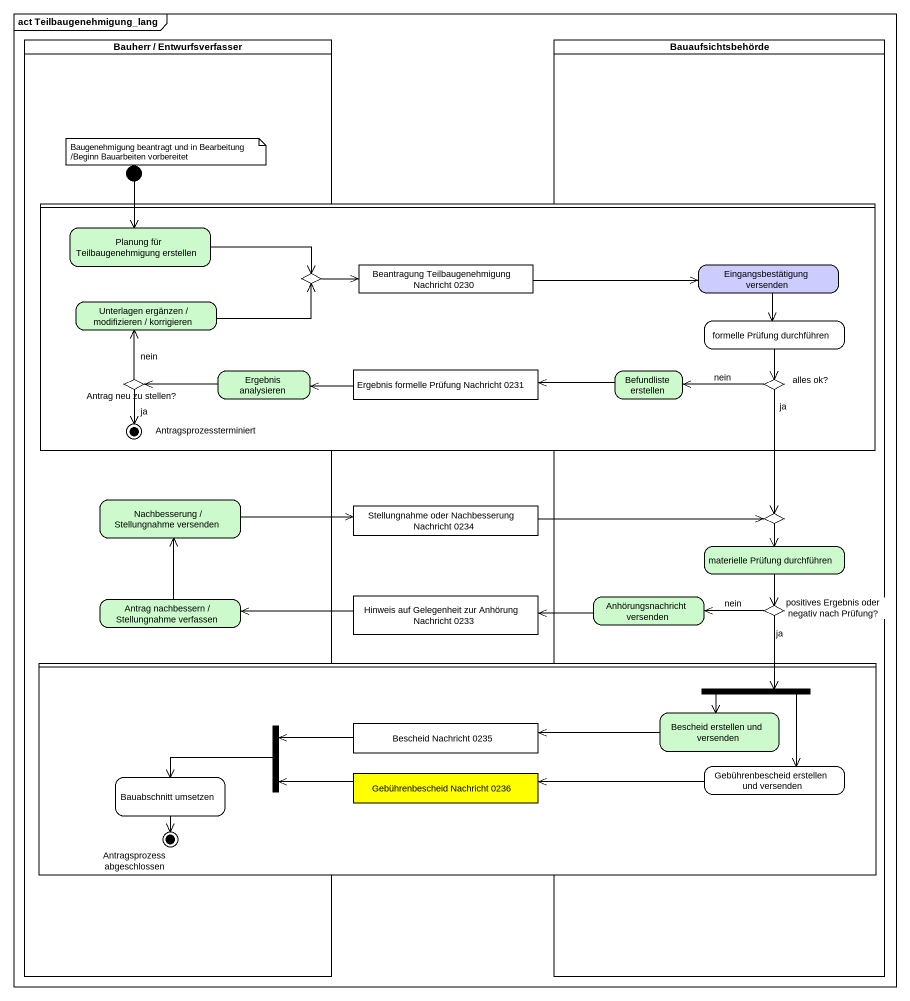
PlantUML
@startuml
mainframe act Teilbaugenehmigung_lang
hide empty description
state "Bauherr / Entwurfsverfasser" as Bauherr_Entwurfsverfasser <<partition>> {
  state initial1 <<start>>
  state "Nachbesserung / Stellungnahme versenden" as Nachbesserung_Stellungnahme #CCFACC
  state "Antrag nachbessern / Stellungnahme verfassen" as Antrag_nachbessern #CCFACC
}
state Bauaufsichtsbehörde <<partition>> {
  state choice2 <<choice>>
  state "materielle Prüfung durchführen" as materielle_Prüfung #CCFACC
  state "Anhörungsnachricht versenden" as Anhörungsnachricht_versenden #CCFACC
  state "positives Ergebnis oder negativ nach Prüfung?" as positives_Ergebnis_oder <<choice>>
}
state " " as lane1 <<partition>> {
  state "Planung für Teilbaugenehmigung erstellen" as Planung_für #CCFACC
  state "Beantragung Teilbaugenehmigung Nachricht 0230" as Beantragung <<object>>
  state "Eingangsbestätigung versenden" as Eingangsbestätigung #CCCCFF
  state "Unterlagen ergänzen / modifizieren / korrigieren" as Unterlagen_ergänzen #CCFACC
  state choice1 <<choice>>
  state "formelle Prüfung durchführen" as formelle_Prüfung_durchführen
  state "Antrag neu zu stellen?" as Antrag_neu_zu_stellen <<choice>>
  state "Ergebnis analysieren" as Ergebnis_analysieren #CCFACC
  state "Ergebnis formelle Prüfung Nachricht 0231" as Ergebnis_formelle_Prüfung <<object>>
  state "Befundliste erstellen" as Befundliste_erstellen #CCFACC
  state "alles ok?" as alles_ok <<choice>>
  state Antragsprozessterminiert <<end>>
}
state "Stellungnahme oder Nachbesserung Nachricht 0234" as Stellungnahme_oder <<object>>
state "Hinweis auf Gelegenheit zur Anhörung Nachricht 0233" as Hinweis_auf_Gelegenheit_zur <<object>>
state " " as lane2 <<partition>> {
  state fork1 <<fork>>
  state fork2 <<join>>
  state "Bescheid Nachricht 0235" as Bescheid_Nachricht_0235 <<object>>
  state "Bescheid erstellen und versenden" as Bescheid_erstellen_und #CCFACC
  state "Gebührenbescheid Nachricht 0236" as Gebührenbescheid_Nachricht <<object>> #FFFF00
  state "Gebührenbescheid erstellen und versenden" as Gebührenbescheid_erstellen
  state "Bauabschnitt umsetzen" as Bauabschnitt_umsetzen
  state "Antragsprozess abgeschlossen" as Antragsprozess_abgeschlossen <<end>>
}
initial1 --> Planung_für
Planung_für -right-> choice1
Beantragung -right-> Eingangsbestätigung
Eingangsbestätigung --> formelle_Prüfung_durchführen
Unterlagen_ergänzen -right-> choice1
choice1 -right-> Beantragung
formelle_Prüfung_durchführen --> alles_ok
Antrag_neu_zu_stellen -up-> Unterlagen_ergänzen : nein
Antrag_neu_zu_stellen --> Antragsprozessterminiert : ja
Ergebnis_analysieren -left-> Antrag_neu_zu_stellen
Ergebnis_formelle_Prüfung -left-> Ergebnis_analysieren
Befundliste_erstellen -left-> Ergebnis_formelle_Prüfung
alles_ok -left-> Befundliste_erstellen : nein
alles_ok --> choice2 : ja
Nachbesserung_Stellungnahme -right-> Stellungnahme_oder
Stellungnahme_oder -right-> choice2
choice2 --> materielle_Prüfung
materielle_Prüfung --> positives_Ergebnis_oder
Antrag_nachbessern -up-> Nachbesserung_Stellungnahme
Hinweis_auf_Gelegenheit_zur -left-> Antrag_nachbessern
Anhörungsnachricht_versenden -left-> Hinweis_auf_Gelegenheit_zur
positives_Ergebnis_oder -left-> Anhörungsnachricht_versenden : nein
positives_Ergebnis_oder --> fork1 : ja
fork1 --> Bescheid_erstellen_und
fork1 --> Gebührenbescheid_erstellen
fork2 -left-> Bauabschnitt_umsetzen
Bescheid_Nachricht_0235 -left-> fork2
Bescheid_erstellen_und -left-> Bescheid_Nachricht_0235
Gebührenbescheid_Nachricht -left-> fork2
Gebührenbescheid_erstellen -left-> Gebührenbescheid_Nachricht
Bauabschnitt_umsetzen --> Antragsprozess_abgeschlossen
note as N1
  Baugenehmigung beantragt und in Bearbeitung /Beginn Bauarbeiten vorbereitet
end note
@enduml
